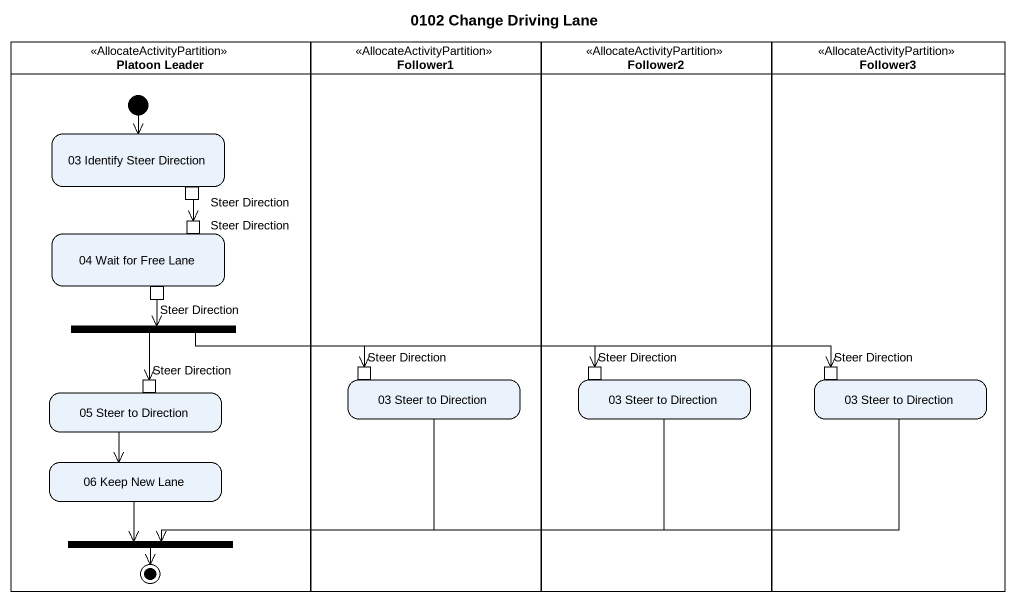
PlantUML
@startuml
title 0102 Change Driving Lane
hide empty description
state "Platoon Leader" as Platoon_Leader <<AllocateActivityPartition>> {
  state "03 Identify Steer Direction" as s03_Identify_Steer_Direction {
    state "Steer Direction" as Steer_Direction <<outputPin>>
  }
  state "04 Wait for Free Lane" as s04_Wait_for_Free_Lane {
    state "Steer Direction" as Steer_Direction_2 <<inputPin>>
    state "Steer Direction" as Steer_Direction_3 <<outputPin>>
  }
  state fork1 <<fork>>
  state "05 Steer to Direction" as s05_Steer_to_Direction {
    state "Steer Direction" as Steer_Direction_4 <<inputPin>>
  }
  state "06 Keep New Lane" as s06_Keep_New_Lane
  state fork2 <<join>>
  [*] --> s03_Identify_Steer_Direction
  fork2 --> [*]
}
state Follower1 <<AllocateActivityPartition>> {
  state "03 Steer to Direction" as s03_Steer_to_Direction {
    state "Steer Direction" as Steer_Direction_5 <<inputPin>>
  }
}
state Follower2 <<AllocateActivityPartition>> {
  state "03 Steer to Direction" as s03_Steer_to_Direction_2 {
    state "Steer Direction" as Steer_Direction_6 <<inputPin>>
  }
}
state Follower3 <<AllocateActivityPartition>> {
  state "03 Steer to Direction" as s03_Steer_to_Direction_3 {
    state "Steer Direction" as Steer_Direction_7 <<inputPin>>
  }
}
Steer_Direction --> Steer_Direction_2
Steer_Direction_3 --> fork1
fork1 --> Steer_Direction_4
fork1 -right-> Steer_Direction_5
fork1 -right-> Steer_Direction_6
fork1 -right-> Steer_Direction_7
s05_Steer_to_Direction --> s06_Keep_New_Lane
s03_Steer_to_Direction -left-> fork2
s03_Steer_to_Direction_2 -left-> fork2
s03_Steer_to_Direction_3 -left-> fork2
s06_Keep_New_Lane --> fork2
@enduml
